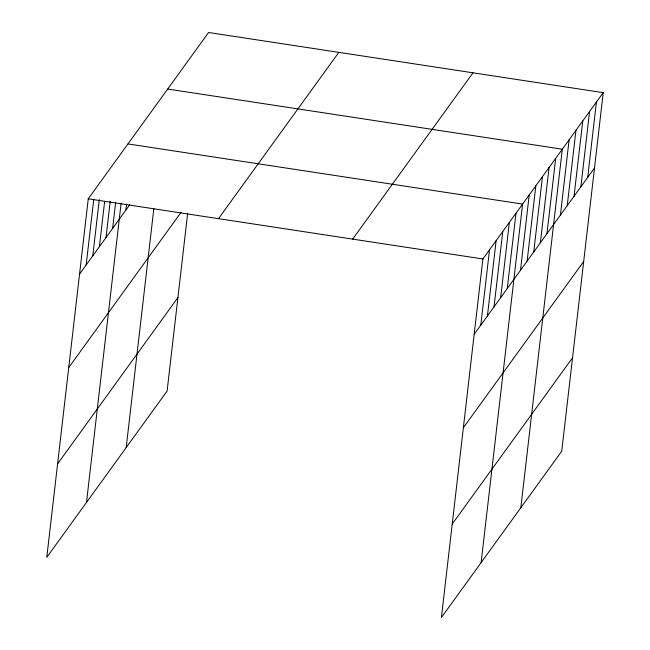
<?xml version="1.0" encoding="UTF-8"?>
<svg xmlns="http://www.w3.org/2000/svg" width="650" height="650" viewBox="0 0 650 650"><rect width="100%" height="100%" fill="white"/><g stroke="black" fill="none" stroke-linecap="round" stroke-linejoin="round"><path stroke-width="0.97" d="M603.216 92.666L482.893 258.968L441.415 617.5L561.738 451.198L603.216 92.666L208.585 32.5L88.262 198.803L46.784 557.334L167.107 391.032L187.663 213.314M86.166 264.973L93.722 199.696M92.788 255.824L99.296 199.591M99.401 246.675L104.634 201.492M106.023 237.534L110.207 201.378M112.637 228.386L115.659 202.272M86.491 502.458L121.119 203.174M125.872 210.088L126.571 204.067M126.197 447.574L153.847 208.577M480.797 325.138L489.515 249.819M487.419 315.989L496.129 240.679M494.032 306.841L502.751 231.53M500.654 297.692L509.364 222.381M507.268 288.551L515.986 213.232M481.122 562.616L522.6 204.092L127.969 143.926M520.504 270.254L529.222 194.943M527.126 261.105L535.836 185.794M533.739 251.964L542.457 176.646M540.361 242.816L549.071 167.505M546.975 233.667L555.693 158.356M520.829 507.739L562.307 149.207L167.676 89.042M560.414 215.093L569.124 139.782M567.231 205.676L575.949 130.357M574.048 196.251L582.766 120.933M580.872 186.826L589.582 111.516M587.689 177.401L596.399 102.091M79.552 274.121L129.732 204.758M68.737 367.583L181.106 212.266M218.489 218.66L338.812 52.358M57.598 463.872L177.921 297.57M352.666 239.119L472.989 72.808M474.183 334.279L594.506 167.976M463.369 427.741L583.692 261.438M452.229 524.038L572.553 357.736M88.262 198.803L482.893 258.968"/></g></svg>
